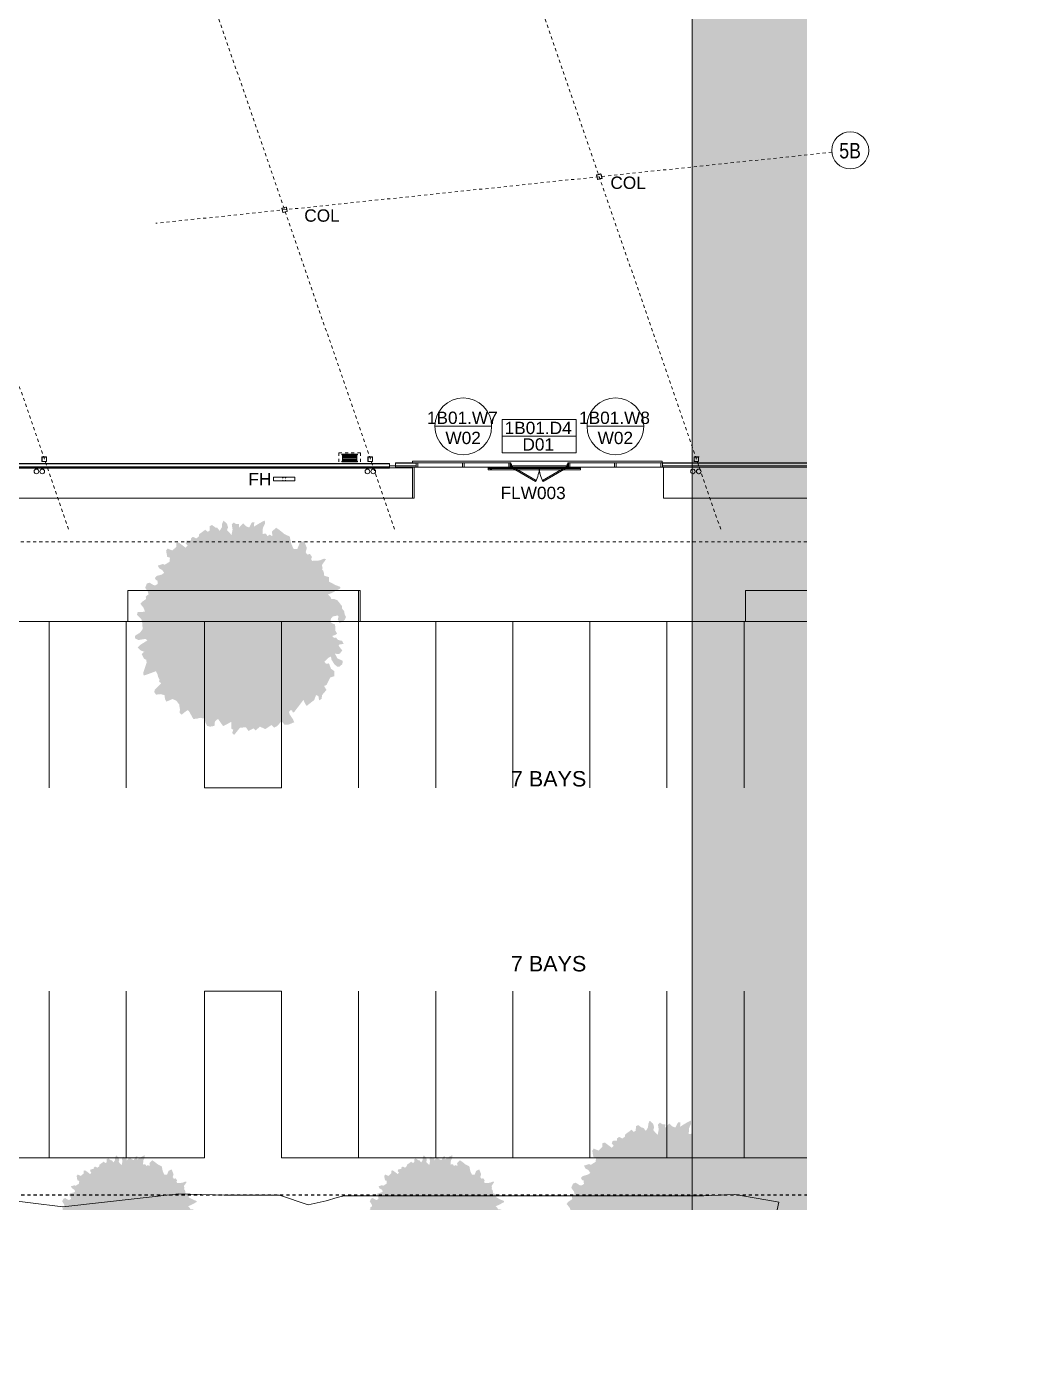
# Model space of a CAD drawing. Header units: metres. Extents: x -2477 to -2300, y 3875 to 4051.
# Drawn here: x -2365.12 to -2332.57, y 3940.51 to 3983.84 of the extents above; entities that cross this region are included whole.
import ezdxf

# ---------------------------------------------------------------- set-up
doc = ezdxf.new("R2010")
doc.units = ezdxf.units.M
for name, pattern in [('BOUNDARY Tighter', [0.008, 0.004, -0.002, 0, -0.002]), ('Grid Line', [0.021, 0.012, -0.003, 0.003, -0.003]), ('Hidden', [0.006, 0.004, -0.002]), ('Overhead', [0.004, 0.0025, -0.0015])]:
    doc.linetypes.add(name, pattern=pattern)
for name, color, linetype, lineweight in [('A-ANNO-DIMS', 211, 'Continuous', 5), ('A-ANNO-DIMS-200', 211, 'Continuous', 5), ('A-ANNO-KEYN', 231, 'Continuous', 5), ('A-DETL', 90, 'Continuous', 13), ('A-DETL-GENF', 92, 'Continuous', 5), ('A-DOOR', 31, 'Continuous', 5), ('A-DOOR-FRAM', 31, 'Continuous', 5), ('A-DOOR-IDEN', 31, 'Continuous', 5), ('A-FLOR', 192, 'Continuous', 5), ('A-FLOR-OVHD', 1, 'Overhead', 5), ('A-GENM', 13, 'Continuous', 5), ('A-GENM-HDLN', 13, 'Hidden', 5), ('A-GLAZ', 151, 'Continuous', 5), ('A-GLAZ-IDEN', 152, 'Continuous', 5), ('A-WALL', 113, 'Continuous', 5), ('A-WALL-PATT', 111, 'Continuous', 13), ('C-TOPO', 7, 'Continuous', 5), ('C-TOPO-MAJR', 7, 'Continuous', 20), ('F-FIRE', 13, 'Continuous', 5), ('F-FIRE-IDEN', 13, 'Continuous', 5), ('G-ANNO-TEXT', 231, 'Continuous', 5), ('P-SANR-FIXT', 6, 'Continuous', 5), ('P-SANR-FIXT-HDLN', 131, 'Hidden', 5), ('S-COLS', 52, 'Continuous', 5), ('S-COLS-IDEN', 171, 'Continuous', 5), ('S-GRID', 1, 'Continuous', 5), ('S-GRID-IDEN', 1, 'Continuous', 5)]:
    doc.layers.add(name, color=color, linetype=linetype, lineweight=lineweight)
doc.styles.add('Arial', font='arial.ttf', dxfattribs={"height": 0.5})
doc.styles.add('Arial Narrow', font='ARIALN.TTF', dxfattribs={"height": 0.5})
doc.styles.add('Arial_3', font='arial.ttf', dxfattribs={"height": 0.4})
doc.dimstyles.new('2_5-Diagonal-_deg_-Decimal_O', dxfattribs={"dimscale": 0.3048, "dimtxt": 0.51013, "dimasz": 0.984252, "dimexe": 0.656168, "dimexo": 0.0625, "dimgap": 0.984252, "dimtad": 1, "dimdec": 0, "dimlfac": 1000, "dimzin": 0, "dimdsep": 46, "dimtxsty": 'Arial', "dimblk1": 'OBLIQUE', "dimblk2": 'OBLIQUE', "dimsah": 1, "dimcen": 0.09, "dimdle": 0.656168, "dimazin": 0, "dimtfac": 1, "dimtdec": 4, "dimtix": 1, "dimtmove": 0, "dimatfit": 3, "dimfxl": 3.28084, "dimfxlon": 1, "dimtvp": 1, "dimtfill": 1, "dimtolj": 1, "dimtzin": 0, "dimlwd": 15, "dimlwe": 15, "dimarcsym": 2})
pattern_1 = [(0, (0, 0), (0.8128, 0.2032), [0.06706, -0.54254, 0.06706, -0.54254, -3.251]), (0, (0, 0), (0.8128, 0.2032), [-1.219, 0.06706, -1.152, 0.06706, -0.54254, -1.422]), (0, (0, 0), (0.8128, 0.2032), [-3.048, 0.06706, -0.33934, 0.06706, -0.94894]), (120, (0.3048, 0.1016), (-0.582376362, 0.602305448), [0.06706, -0.54254, 0.06706, -0.54254, -3.251]), (120, (0.3048, 0.1016), (-0.582376362, 0.602305448), [-1.219, 0.06706, -1.152, 0.06706, -0.54254, -1.422]), (120, (0.3048, 0.1016), (-0.582376362, 0.602305448), [-3.048, 0.06706, -0.33934, 0.06706, -0.94894]), (240, (0.4064, 0.508), (-0.230423638, -0.805505448), [0.06706, -0.54254, 0.06706, -0.54254, -3.251]), (240, (0.4064, 0.508), (-0.230423638, -0.805505448), [-1.219, 0.06706, -1.152, 0.06706, -0.54254, -1.422]), (240, (0.4064, 0.508), (-0.230423638, -0.805505448), [-3.048, 0.06706, -0.33934, 0.06706, -0.94894])]

# ---------------------------------------------------------------- blocks, each defined once
blk = doc.blocks.new('SHS-Square Hollow Section-Column - 150x150xSHS-3248346-GA - Part A')
at = {"layer": 'S-COLS', "lineweight": 15}
for p, q in [((-0.075, 0.065), (-0.075, -0.065)), ((-0.07, -0.065), (-0.07, 0.065)), ((0.065, 0.075), (-0.065, 0.075)), ((-0.065, 0.07), (0.065, 0.07)), ((0.07, 0.065), (0.07, -0.065)), ((0.075, -0.065), (0.075, 0.065)), ((0.065, -0.07), (-0.065, -0.07)), ((-0.065, -0.075), (0.065, -0.075))]:
    blk.add_line(p, q, dxfattribs=at)
for centre, radius, start, end in [((-0.065, 0.065), 0.01, 90, 180), ((-0.065, 0.065), 0.005, 90, 180), ((0.065, 0.065), 0.01, 360, 90), ((0.065, 0.065), 0.005, 0, 90), ((-0.065, -0.065), 0.01, 180, 270), ((-0.065, -0.065), 0.005, 180, 270), ((0.065, -0.065), 0.005, 270, 0), ((0.065, -0.065), 0.01, 270, 360)]:
    blk.add_arc(centre, radius, start, end, dxfattribs=at)
blk = doc.blocks.new('SHS-Square Hollow Section-Column - 150x150xSHS-3248349-GA - Part A')
at = {"layer": 'S-COLS'}
h = blk.add_hatch(dxfattribs=at)
h.set_pattern_fill('FP_9', color=256, style=0, pattern_type=2)
h.set_pattern_definition([(31.007, (1314.755, -4428.312), (-0.36636955, 0.60957263), []), (31.007, (1314.939, -4427.572), (-0.36636955, 0.60957263), [])])
h.paths.add_polyline_path([(0.065, -0.075), (0.072, -0.072), (0.075, -0.065), (0.069, -0.069)])
h.paths.add_polyline_path([(-0.065, -0.075), (0.065, -0.075), (0.065, -0.07), (-0.065, -0.07)])
h.paths.add_polyline_path([(-0.065, -0.075), (-0.069, -0.069), (-0.075, -0.065), (-0.072, -0.072)])
h.paths.add_polyline_path([(-0.075, 0.065), (-0.069, 0.069), (-0.065, 0.075), (-0.072, 0.072)])
h.paths.add_polyline_path([(-0.075, -0.065), (-0.07, -0.065), (-0.07, 0.065), (-0.075, 0.065)])
h.paths.add_polyline_path([(0.075, 0.065), (0.072, 0.072), (0.065, 0.075), (0.069, 0.069)])
h.paths.add_polyline_path([(0.07, -0.065), (0.075, -0.065), (0.075, 0.065), (0.07, 0.065)])
h.paths.add_polyline_path([(-0.065, 0.07), (0.065, 0.07), (0.065, 0.075), (-0.065, 0.075)])
at = {"layer": 'S-COLS', "lineweight": 15}
for p, q in [((-0.075, 0.065), (-0.075, -0.065)), ((-0.07, -0.065), (-0.07, 0.065)), ((0.065, 0.075), (-0.065, 0.075)), ((-0.065, 0.07), (0.065, 0.07)), ((0.07, 0.065), (0.07, -0.065)), ((0.075, -0.065), (0.075, 0.065)), ((0.065, -0.07), (-0.065, -0.07)), ((-0.065, -0.075), (0.065, -0.075))]:
    blk.add_line(p, q, dxfattribs=at)
for centre, radius, start, end in [((-0.065, 0.065), 0.01, 90, 180), ((-0.065, 0.065), 0.005, 90, 180), ((0.065, 0.065), 0.01, 360, 90), ((0.065, 0.065), 0.005, 0, 90), ((-0.065, -0.065), 0.01, 180, 270), ((-0.065, -0.065), 0.005, 180, 270), ((0.065, -0.065), 0.005, 270, 0), ((0.065, -0.065), 0.01, 270, 360)]:
    blk.add_arc(centre, radius, start, end, dxfattribs=at)
blk = doc.blocks.new('SHS-Square Hollow Section-Column - 150x150xSHS-3248350-GA - Part A')
at = {"layer": 'S-COLS', "lineweight": 15}
for p, q in [((-0.075, 0.065), (-0.075, -0.065)), ((-0.07, -0.065), (-0.07, 0.065)), ((0.065, 0.075), (-0.065, 0.075)), ((-0.065, 0.07), (0.065, 0.07)), ((0.07, 0.065), (0.07, -0.065)), ((0.075, -0.065), (0.075, 0.065)), ((0.065, -0.07), (-0.065, -0.07)), ((-0.065, -0.075), (0.065, -0.075))]:
    blk.add_line(p, q, dxfattribs=at)
for centre, radius, start, end in [((-0.065, 0.065), 0.01, 90, 180), ((-0.065, 0.065), 0.005, 90, 180), ((0.065, 0.065), 0.01, 360, 90), ((0.065, 0.065), 0.005, 0, 90), ((-0.065, -0.065), 0.01, 180, 270), ((-0.065, -0.065), 0.005, 180, 270), ((0.065, -0.065), 0.005, 270, 0), ((0.065, -0.065), 0.01, 270, 360)]:
    blk.add_arc(centre, radius, start, end, dxfattribs=at)
blk = doc.blocks.new('Door-Hinge-Double - 2340x920x920x40 Glazed-Aluminium Frame D02-3541569-GA - Part A')
at = {"layer": 'A-DOOR'}
for p, q in [((-0.921, 0.074), (-0.124, 0.534)), ((-0.104, 0.499), (-0.901, 0.039)), ((-0.124, 0.534), (-0.104, 0.499)), ((0.124, 0.534), (0.104, 0.499)), ((0.104, 0.499), (0.901, 0.039)), ((0.921, 0.074), (0.124, 0.534)), ((-0.901, 0.039), (-0.921, 0.074)), ((0.901, 0.039), (0.921, 0.074))]:
    blk.add_line(p, q, dxfattribs=at)
for centre, start, end in [((-0.921, 0.074), 0, 30), ((0.921, 0.074), 150, 180)]:
    blk.add_arc(centre, 0.92, start, end, dxfattribs=at)
blk = doc.blocks.new('X_Door-Frame-Wood - Standard-3272812-GA - Part A')
at = {"layer": 'A-DOOR-FRAM'}
for p, q in [((-0.923, 0.074), (-0.943, 0.074)), ((-0.943, 0.074), (-0.943, -0.074)), ((-0.923, -0.074), (-0.923, 0.074)), ((-0.898, 0.029), (-0.923, 0.029)), ((-0.923, 0.029), (-0.923, -0.029)), ((-0.898, -0.029), (-0.898, 0.029)), ((0.923, 0.029), (0.898, 0.029)), ((0.898, 0.029), (0.898, -0.029)), ((0.943, 0.074), (0.923, 0.074)), ((0.923, 0.074), (0.923, -0.074)), ((0.923, -0.029), (0.923, 0.029)), ((0.943, -0.074), (0.943, 0.074)), ((-0.943, -0.074), (-0.923, -0.074)), ((-0.923, -0.029), (-0.898, -0.029)), ((0.898, -0.029), (0.923, -0.029)), ((0.923, -0.074), (0.943, -0.074))]:
    blk.add_line(p, q, dxfattribs=at)
blk = doc.blocks.new('Downpipe - L Spreader - Default-3252573-GA - Part A')
at = {"layer": 'P-SANR-FIXT'}
for start, end in [(22.5, 180), (180, 0), (0, 22.5)]:
    blk.add_arc((-0.04, 0.15), 0.075, start, end, dxfattribs=at)
blk = doc.blocks.new('Downpipe - L Spreader - Default-3252578-GA - Part A')
at = {"layer": 'P-SANR-FIXT'}
for start, end in [(0, 180), (180, 0)]:
    blk.add_arc((-0.04, 0.15), 0.075, start, end, dxfattribs=at)
blk = doc.blocks.new('Downpipe - L Spreader - Default-3252579-GA - Part A')
at = {"layer": 'P-SANR-FIXT'}
for start, end in [(0, 180), (180, 0)]:
    blk.add_arc((-0.04, 0.15), 0.075, start, end, dxfattribs=at)
blk = doc.blocks.new('SHS-Square Hollow Section-Column - 150x150xSHS-3248351-GA - Part A')
at = {"layer": 'S-COLS'}
h = blk.add_hatch(dxfattribs=at)
h.set_pattern_fill('FP_10', color=256, style=0, pattern_type=2)
h.set_pattern_definition([(45, (2364.557, -3969.807), (-0.50289434, 0.50289434), []), (45, (2364.557, -3969.045), (-0.50289434, 0.50289434), [])])
h.paths.add_polyline_path([(0.065, -0.075), (0.072, -0.072), (0.075, -0.065), (0.069, -0.069)])
h.paths.add_polyline_path([(-0.065, -0.075), (-0.069, -0.069), (-0.075, -0.065), (-0.072, -0.072)])
h.paths.add_polyline_path([(0.065, -0.075), (0.065, -0.07), (-0.065, -0.07), (-0.065, -0.075)])
h.paths.add_polyline_path([(0.075, 0.065), (0.072, 0.072), (0.065, 0.075), (0.069, 0.069)])
h.paths.add_polyline_path([(0.075, -0.065), (0.075, 0.065), (0.07, 0.065), (0.07, -0.065)])
h.paths.add_polyline_path([(-0.075, 0.065), (-0.069, 0.069), (-0.065, 0.075), (-0.072, 0.072)])
h.paths.add_polyline_path([(-0.075, -0.065), (-0.07, -0.065), (-0.07, 0.065), (-0.075, 0.065)])
h.paths.add_polyline_path([(0.065, 0.07), (0.065, 0.075), (-0.065, 0.075), (-0.065, 0.07)])
at = {"layer": 'S-COLS', "lineweight": 15}
for p, q in [((-0.075, 0.065), (-0.075, -0.065)), ((-0.07, -0.065), (-0.07, 0.065)), ((0.065, 0.075), (-0.065, 0.075)), ((-0.065, 0.07), (0.065, 0.07)), ((0.07, 0.065), (0.07, -0.065)), ((0.075, -0.065), (0.075, 0.065)), ((0.065, -0.07), (-0.065, -0.07)), ((-0.065, -0.075), (0.065, -0.075))]:
    blk.add_line(p, q, dxfattribs=at)
for centre, radius, start, end in [((-0.065, 0.065), 0.01, 90, 180), ((-0.065, 0.065), 0.005, 90, 180), ((0.065, 0.065), 0.01, 360, 90), ((0.065, 0.065), 0.005, 0, 90), ((-0.065, -0.065), 0.01, 180, 270), ((-0.065, -0.065), 0.005, 180, 270), ((0.065, -0.065), 0.005, 270, 0), ((0.065, -0.065), 0.01, 270, 360)]:
    blk.add_arc(centre, radius, start, end, dxfattribs=at)
blk = doc.blocks.new('SHS-Square Hollow Section-Column - 150x150xSHS-3248352-GA - Part A')
at = {"layer": 'S-COLS'}
h = blk.add_hatch(dxfattribs=at)
h.set_pattern_fill('FP_11', color=256, style=0, pattern_type=2)
h.set_pattern_definition([(45, (2343.405, -3969.807), (-0.50289434, 0.50289434), []), (45, (2343.405, -3969.045), (-0.50289434, 0.50289434), [])])
h.paths.add_polyline_path([(0.065, -0.075), (0.072, -0.072), (0.075, -0.065), (0.069, -0.069)])
h.paths.add_polyline_path([(-0.065, -0.075), (-0.069, -0.069), (-0.075, -0.065), (-0.072, -0.072)])
h.paths.add_polyline_path([(0.065, -0.075), (0.065, -0.07), (-0.065, -0.07), (-0.065, -0.075)])
h.paths.add_polyline_path([(0.075, 0.065), (0.072, 0.072), (0.065, 0.075), (0.069, 0.069)])
h.paths.add_polyline_path([(0.075, -0.065), (0.075, 0.065), (0.07, 0.065), (0.07, -0.065)])
h.paths.add_polyline_path([(-0.075, 0.065), (-0.069, 0.069), (-0.065, 0.075), (-0.072, 0.072)])
h.paths.add_polyline_path([(-0.075, -0.065), (-0.07, -0.065), (-0.07, 0.065), (-0.075, 0.065)])
h.paths.add_polyline_path([(0.065, 0.07), (0.065, 0.075), (-0.065, 0.075), (-0.065, 0.07)])
at = {"layer": 'S-COLS', "lineweight": 15}
for p, q in [((-0.075, 0.065), (-0.075, -0.065)), ((-0.07, -0.065), (-0.07, 0.065)), ((0.065, 0.075), (-0.065, 0.075)), ((-0.065, 0.07), (0.065, 0.07)), ((0.07, 0.065), (0.07, -0.065)), ((0.075, -0.065), (0.075, 0.065)), ((0.065, -0.07), (-0.065, -0.07)), ((-0.065, -0.075), (0.065, -0.075))]:
    blk.add_line(p, q, dxfattribs=at)
for centre, radius, start, end in [((-0.065, 0.065), 0.01, 90, 180), ((-0.065, 0.065), 0.005, 90, 180), ((0.065, 0.065), 0.01, 360, 90), ((0.065, 0.065), 0.005, 0, 90), ((-0.065, -0.065), 0.01, 180, 270), ((-0.065, -0.065), 0.005, 180, 270), ((0.065, -0.065), 0.005, 270, 0), ((0.065, -0.065), 0.01, 270, 360)]:
    blk.add_arc(centre, radius, start, end, dxfattribs=at)
blk = doc.blocks.new('aba - Plumbing Fixtures - Strip Drain - Stormtech - Custom Ass - FLW003 _Doors_-1466668-GA - Part A')
at = {"layer": 'A-GENM'}
blk.add_circle((0, -0.095), 0.03, dxfattribs=at)
at = {"layer": 'A-GENM-HDLN'}
blk.add_line((0, 0.01), (0, -3.01), dxfattribs=at)
at = {"layer": 'P-SANR-FIXT'}
for p, q in [((-0.041, 0), (-0.038, 0)), ((-0.041, 0), (-0.041, -3)), ((-0.038, -3), (-0.038, 0)), ((0, 0), (0, -3)), ((0.038, 0), (0.038, -3)), ((-0.038, -3), (-0.041, -3))]:
    blk.add_line(p, q, dxfattribs=at)
blk = doc.blocks.new('Downpipe - L Spreader - Default-V10-GA - Part A')
at = {"layer": 'P-SANR-FIXT'}
for start, end in [(71.6442, 180), (180, 288.3558), (0, 71.2803), (288.7197, 0)]:
    blk.add_arc((-0.04, 0.15), 0.075, start, end, dxfattribs=at)
blk = doc.blocks.new('Downpipe - L Spreader - Default-V11-GA - Part A')
at = {"layer": 'P-SANR-FIXT'}
for start, end in [(0, 180), (180, 0)]:
    blk.add_arc((-0.04, 0.15), 0.075, start, end, dxfattribs=at)
blk = doc.blocks.new('Downpipe - L Spreader - Default-V12-GA - Part A')
at = {"layer": 'P-SANR-FIXT'}
for start, end in [(0, 180), (180, 0)]:
    blk.add_arc((-0.04, 0.15), 0.075, start, end, dxfattribs=at)
blk = doc.blocks.new('Plumbing_FHR_AAA - 500mm Dia x 240mm D-1559867-GA - Part A')
at = {"layer": 'P-SANR-FIXT'}
for p, q in [((-0.125, 0.374), (0.375, 0.374)), ((-0.125, 0.359), (-0.125, 0.374)), ((0.375, 0.359), (-0.125, 0.359)), ((-0.125, 0.149), (0.375, 0.149)), ((-0.125, 0.134), (-0.125, 0.149)), ((0.375, 0.134), (-0.125, 0.134)), ((-0.105, 0.359), (-0.105, 0.149)), ((-0.105, 0.324), (0.355, 0.324)), ((-0.105, 0.289), (0.355, 0.289)), ((-0.105, 0.254), (0.355, 0.254)), ((-0.105, 0.219), (0.355, 0.219)), ((-0.105, 0.184), (0.355, 0.184)), ((0.355, 0.359), (0.355, 0.149)), ((0.375, 0.374), (0.375, 0.359)), ((0.375, 0.149), (0.375, 0.134))]:
    blk.add_line(p, q, dxfattribs=at)
at = {"layer": 'P-SANR-FIXT-HDLN'}
for p, q in [((-0.225, 0.424), (-0.225, 0.074)), ((-0.225, 0.424), (0.475, 0.424)), ((0.475, 0.424), (0.475, 0.074))]:
    blk.add_line(p, q, dxfattribs=at)
blk = doc.blocks.new('Hydrant_double14 - Hydrant_double-1559908-GA - Part A')
at = {"layer": 'F-FIRE'}
for p, q in [((-2397.509, 3973.38), (-2398.171, 3973.152)), ((-2397.47, 3973.267), (-2397.509, 3973.38)), ((-2398.171, 3973.152), (-2398.132, 3973.039)), ((-2398.132, 3973.039), (-2397.47, 3973.267))]:
    blk.add_line(p, q, dxfattribs=at)
for start, end in [(51.9968, 166.004), (231.9968, 346.004)]:
    blk.add_arc((-2397.82, 3973.209), 0.06, start, end, dxfattribs=at)
blk = doc.blocks.new('Window Unit_2 Bay - 2400x3050-3440899-GA - Part A')
at = {"layer": 'A-GLAZ', "lineweight": 13}
for p, q in [((-1.475, 0.074), (-1.525, 0.074)), ((-1.475, -0.076), (-1.475, 0.074)), ((-0.025, 0.074), (-1.475, 0.074)), ((-1.475, 0.074), (-1.475, 0.06762)), ((-1.475, 0.06762), (-0.025, 0.06762)), ((0.025, 0.074), (-0.025, 0.074)), ((-0.025, 0.074), (-0.025, -0.076)), ((-0.025, 0.06762), (-0.025, 0.074)), ((0.025, -0.076), (0.025, 0.074)), ((1.475, 0.074), (0.025, 0.074)), ((0.025, 0.074), (0.025, 0.06762)), ((0.025, 0.06762), (1.475, 0.06762)), ((1.525, 0.074), (1.475, 0.074)), ((1.475, 0.074), (1.475, -0.076)), ((1.475, 0.06762), (1.475, 0.074)), ((-1.525, -0.076), (-1.475, -0.076)), ((-0.025, -0.076), (0.025, -0.076)), ((1.475, -0.076), (1.525, -0.076))]:
    blk.add_line(p, q, dxfattribs=at)
at = {"layer": 'A-GLAZ'}
for p, q in [((-0.025, -0.076), (-1.475, -0.076)), ((1.475, -0.076), (0.025, -0.076))]:
    blk.add_line(p, q, dxfattribs=at)
blk = doc.blocks.new('Tree 7m - Tree-358686-GA - Part A')
at = {"layer": 'A-DETL-GENF', "transparency": 33554585}
blk.add_hatch(color=53, dxfattribs=at).paths.add_polyline_path([(0.99, -1.722), (-2.957, 1.605), (-2.96, 1.55), (-3.008, 1.479), (-3.017, 1.256), (-2.971, 1.159), (-2.892, 1.083), (-2.915, 1.022), (-2.905, 0.908), (-3.022, 0.946), (-3.33, 1.014), (-3.368, 0.976), (-3.294, 0.844), (-3.195, 0.608), (-3.292, 0.501), (-3.203, 0.363), (-3.251, 0.29), (-3.281, 0.226), (-3.279, 0.164), (-3.321, 0.141), (-3.368, 0.052), (-3.593, -0.01), (-3.556, -0.064), (-3.408, -0.112), (-3.215, -0.256), (-3.224, -0.323), (-3.294, -0.361), (-3.303, -0.475), (-3.221, -0.519), (-3.236, -0.609), (-3.353, -0.688), (-3.429, -0.919), (-3.277, -0.96), (-3.098, -0.864), (-3.005, -0.943), (-3.052, -1.118), (-3.166, -1.329), (-3.087, -1.504), (-3.049, -1.706), (-3.011, -1.835), (-2.827, -1.823), (-2.745, -1.7), (-2.707, -1.797), (-2.622, -1.806), (-2.637, -1.896), (-2.549, -1.963), (-2.677, -2.101), (-2.815, -2.162), (-2.885, -2.25), (-2.704, -2.291), (-2.484, -2.323), (-2.59, -2.428), (-2.525, -2.472), (-2.35, -2.402), (-2.297, -2.499), (-2.286, -2.63), (-2.093, -2.61), (-2.169, -2.697), (-2.098, -2.756), (-2.072, -2.847), (-1.982, -2.841), (-1.897, -2.7), (-1.756, -2.586), (-1.748, -2.803), (-1.827, -2.847), (-1.879, -2.961), (-1.856, -3.11), (-1.756, -3.06), (-1.68, -2.978), (-1.549, -2.934), (-1.552, -3.06), (-1.514, -3.104), (-1.481, -3.241), (-1.403, -3.259), (-1.3, -3.151), (-1.23, -3.162), (-1.215, -3.265), (-1.131, -3.268), (-0.967, -3.282), (-0.914, -3.233), (-0.812, -3.233), (-0.759, -3.347), (-0.68, -3.35), (-0.631, -3.3), (-0.517, -3.382), (-0.441, -3.335), (-0.446, -3.244), (-0.35, -3.227), (-0.326, -3.344), (-0.286, -3.51), (-0.215, -3.537), (-0.139, -3.446), (0.036, -3.437), (0.115, -3.589), (0.197, -3.56), (0.296, -3.388), (0.247, -3.309), (0.343, -3.218), (0.527, -3.244), (0.551, -3.3), (0.714, -3.367), (0.735, -3.259), (0.694, -3.159), (0.709, -3.054), (0.796, -3.06), (0.957, -3.133), (1.045, -3.124), (1.06, -3.045), (1.033, -3.007), (1.095, -2.914), (1.188, -2.926), (1.226, -2.972), (1.276, -3.119), (1.358, -3.151), (1.489, -3.083), (1.504, -2.931), (1.542, -2.849), (1.662, -2.849), (1.7, -2.782), (1.861, -2.797), (1.943, -2.782), (1.948, -2.616), (1.973, -2.551), (1.757, -2.369)])
blk = doc.blocks.new('Tree 5m - Tree 2-358685-GA - Part A')
at = {"layer": 'A-DETL-GENF', "transparency": 33554585}
blk.add_hatch(color=53, dxfattribs=at).paths.add_polyline_path([(-0.676, -0.318), (-2.049, 0.839), (-2.031, 0.802), (-1.977, 0.749), (-1.993, 0.707), (-1.986, 0.628), (-2.066, 0.655), (-2.278, 0.702), (-2.304, 0.676), (-2.253, 0.584), (-2.185, 0.422), (-2.252, 0.348), (-2.19, 0.254), (-2.224, 0.203), (-2.245, 0.159), (-2.243, 0.116), (-2.272, 0.1), (-2.304, 0.039), (-2.459, -0.004), (-2.434, -0.04), (-2.332, -0.074), (-2.199, -0.173), (-2.205, -0.219), (-2.253, -0.245), (-2.259, -0.324), (-2.203, -0.354), (-2.213, -0.416), (-2.294, -0.471), (-2.346, -0.63), (-2.241, -0.658), (-2.119, -0.591), (-2.054, -0.646), (-2.086, -0.766), (-2.165, -0.911), (-2.111, -1.032), (-2.084, -1.171), (-2.058, -1.26), (-1.931, -1.252), (-1.875, -1.167), (-1.849, -1.234), (-1.791, -1.24), (-1.801, -1.302), (-1.74, -1.348), (-1.829, -1.443), (-1.923, -1.485), (-1.972, -1.546), (-1.847, -1.574), (-1.696, -1.596), (-1.768, -1.669), (-1.724, -1.699), (-1.603, -1.65), (-1.567, -1.717), (-1.559, -1.808), (-1.426, -1.793), (-1.478, -1.854), (-1.43, -1.894), (-1.412, -1.957), (-1.35, -1.952), (-1.291, -1.856), (-1.195, -1.777), (-1.189, -1.926), (-1.243, -1.957), (-1.279, -2.035), (-1.263, -2.138), (-1.195, -2.103), (-1.142, -2.047), (-1.052, -2.017), (-1.054, -2.103), (-1.027, -2.134), (-1.005, -2.228), (-0.951, -2.24), (-0.881, -2.166), (-0.832, -2.174), (-0.822, -2.244), (-0.764, -2.246), (-0.651, -2.256), (-0.615, -2.222), (-0.544, -2.222), (-0.508, -2.301), (-0.454, -2.303), (-0.419, -2.269), (-0.341, -2.325), (-0.289, -2.293), (-0.293, -2.23), (-0.226, -2.218), (-0.21, -2.299), (-0.182, -2.414), (-0.134, -2.432), (-0.081, -2.369), (0.04, -2.363), (0.094, -2.468), (0.15, -2.448), (0.219, -2.329), (0.185, -2.275), (0.251, -2.212), (0.378, -2.23), (0.394, -2.269), (0.507, -2.315), (0.521, -2.24), (0.493, -2.172), (0.503, -2.099), (0.563, -2.103), (0.674, -2.154), (0.734, -2.148), (0.744, -2.093), (0.726, -2.067), (0.768, -2.003), (0.833, -2.011), (0.859, -2.043), (0.893, -2.144), (0.95, -2.166), (1.04, -2.12), (1.05, -2.015), (1.076, -1.959), (1.159, -1.959), (1.185, -1.912), (1.219, -1.915), (-0.241, -0.684)])
blk = doc.blocks.new('Tree 5m - Tree 2-V185-GA - Part A')
at = {"layer": 'A-DETL-GENF', "transparency": 33554585}
blk.add_hatch(color=53, dxfattribs=at).paths.add_polyline_path([(-0.564, -1.346), (-1.207, -2.11), (-1.195, -2.103), (-1.142, -2.047), (-1.052, -2.017), (-1.054, -2.103), (-1.027, -2.134), (-1.005, -2.228), (-0.951, -2.24), (-0.881, -2.166), (-0.832, -2.174), (-0.822, -2.244), (-0.764, -2.246), (-0.651, -2.256), (-0.615, -2.222), (-0.544, -2.222), (-0.508, -2.301), (-0.454, -2.303), (-0.419, -2.269), (-0.341, -2.325), (-0.289, -2.293), (-0.293, -2.23), (-0.226, -2.218), (-0.21, -2.299), (-0.182, -2.414), (-0.134, -2.432), (-0.081, -2.369), (0.04, -2.363), (0.094, -2.468), (0.15, -2.448), (0.219, -2.329), (0.185, -2.275), (0.251, -2.212), (0.378, -2.23), (0.394, -2.269), (0.507, -2.315), (0.517, -2.258), (0.127, -1.929)])
blk = doc.blocks.new('Tree 7m - Tree-V186-GA - Part A')
at = {"layer": 'A-DETL-GENF', "transparency": 33554585}
blk.add_hatch(color=53, dxfattribs=at).paths.add_polyline_path([(3.236, 0.829), (3.007, 0.837), (2.982, 0.885), (3.001, 0.985), (-0.618, -3.309), (-0.517, -3.382), (-0.441, -3.335), (-0.446, -3.244), (-0.35, -3.227), (-0.326, -3.344), (-0.286, -3.51), (-0.215, -3.537), (-0.139, -3.446), (0.036, -3.437), (0.115, -3.589), (0.197, -3.56), (0.296, -3.388), (0.247, -3.309), (0.343, -3.218), (0.527, -3.244), (0.551, -3.3), (0.714, -3.367), (0.735, -3.259), (0.694, -3.159), (0.709, -3.054), (0.796, -3.06), (0.957, -3.133), (1.045, -3.124), (1.06, -3.045), (1.033, -3.007), (1.095, -2.914), (1.188, -2.926), (1.226, -2.972), (1.276, -3.119), (1.358, -3.151), (1.489, -3.083), (1.504, -2.931), (1.542, -2.849), (1.662, -2.849), (1.7, -2.782), (1.861, -2.797), (1.943, -2.782), (1.948, -2.616), (1.995, -2.493), (2.089, -2.56), (2.179, -2.636), (2.261, -2.583), (2.241, -2.382), (2.293, -2.279), (2.416, -2.107), (2.56, -2.075), (2.735, -2.104), (2.802, -2.042), (2.747, -1.923), (2.542, -1.803), (2.545, -1.721), (2.606, -1.738), (2.788, -1.765), (2.922, -1.759), (2.91, -1.618), (2.852, -1.513), (2.963, -1.504), (3.001, -1.344), (2.969, -1.27), (3.022, -1.19), (3.315, -1.012), (3.363, -0.936), (3.246, -0.885), (2.969, -0.788), (2.994, -0.666), (3.032, -0.608), (3.055, -0.498), (3.109, -0.46), (3.088, -0.379), (3.388, -0.353), (3.447, -0.295), (3.454, -0.203), (3.33, -0.12), (3.256, -0.015), (3.327, 0.099), (3.343, 0.186), (3.132, 0.254), (3.078, 0.374), (3.086, 0.524), (3.172, 0.666), (3.254, 0.742)])
blk = doc.blocks.new('Tree 7m - Tree-V187-GA - Part A')
at = {"layer": 'A-DETL-GENF', "transparency": 33554585}
blk.add_hatch(color=53, dxfattribs=at).paths.add_polyline_path([(2.357, 2.429), (2.059, 2.371), (1.907, 2.493), (1.922, 2.628), (1.746, 2.671), (1.734, 2.765), (1.546, 2.765), (1.464, 2.938), (1.223, 2.963), (1.215, 3.085), (1.103, 3.108), (0.895, 3.08), (0.898, 3.23), (0.801, 3.308), (0.603, 3.371), (0.574, 3.267), (0.551, 3.074), (0.518, 3.004), (0.43, 2.995), (0.416, 3.042), (0.433, 3.094), (0.41, 3.12), (0.116, 3.056), (-0.092, 3.008), (-0.057, 3.124), (-0.043, 3.226), (-0.353, 3.237), (-0.505, 3.155), (-0.543, 3.225), (-0.47, 3.348), (-0.56, 3.362), (-0.66, 3.278), (-0.87, 3.243), (-0.894, 3.096), (-0.976, 3.12), (-1.113, 3.064), (-1.221, 3.015), (-1.356, 3.067), (-1.458, 2.941), (-1.426, 2.81), (-1.487, 2.637), (-1.408, 2.588), (-1.403, 2.5), (-1.575, 2.485), (-1.68, 2.509), (-1.628, 2.599), (-1.604, 2.76), (-1.622, 2.892), (-1.685, 2.936), (-1.802, 2.936), (-1.884, 2.864), (-1.802, 2.69), (-1.838, 2.516), (-1.894, 2.583), (-1.961, 2.624), (-2.089, 2.593), (-2.089, 2.501), (-2.099, 2.399), (-2.154, 2.385), (-2.254, 2.466), (-2.285, 2.354), (-2.2, 2.242), (-2.204, 2.145), (-2.146, 2.11), (-2.142, 2.025), (-2.239, 2.064), (-2.316, 2.064), (-2.32, 2.014), (-2.332, 1.952), (-2.413, 1.855), (-2.448, 1.793), (-2.404, 1.706), (-2.387, 1.632), (-2.481, 1.564), (-2.566, 1.554), (-2.625, 1.587), (-2.708, 1.63), (-2.701, 1.681), (-2.63, 1.723), (-2.595, 1.851), (-2.706, 1.892), (-2.795, 1.887), (-2.88, 1.839), (-2.907, 1.738), (-2.954, 1.664), (-2.96, 1.55), (-3.008, 1.479), (-3.017, 1.256), (-2.971, 1.159), (-2.892, 1.083), (-2.915, 1.022), (-2.905, 0.908), (-3.022, 0.946), (-3.33, 1.014), (-3.368, 0.976), (-3.294, 0.844), (-3.195, 0.608), (-3.292, 0.501), (-3.203, 0.363), (-3.251, 0.29), (-3.281, 0.226), (-3.279, 0.164), (-3.321, 0.141), (-3.368, 0.052), (-3.593, -0.01), (-3.556, -0.064), (-3.408, -0.112), (-3.215, -0.256), (-3.224, -0.323), (-3.294, -0.361), (-3.303, -0.475), (-3.221, -0.519), (-3.236, -0.609), (-3.353, -0.688), (-3.429, -0.919), (-3.277, -0.96), (-3.098, -0.864), (-3.005, -0.943), (-3.052, -1.118), (-3.166, -1.329), (-3.087, -1.504), (-3.049, -1.706), (-3.011, -1.835), (-2.827, -1.823), (-2.745, -1.7), (-2.707, -1.797), (-2.622, -1.806), (-2.637, -1.896), (-2.549, -1.963), (-2.677, -2.101), (-2.815, -2.162), (-2.885, -2.25), (-2.704, -2.291), (-2.484, -2.323), (-2.59, -2.428), (-2.525, -2.472), (-2.35, -2.402), (-2.297, -2.499), (-2.286, -2.63), (-2.093, -2.61), (-2.169, -2.697), (-2.098, -2.756), (-2.072, -2.847), (-1.982, -2.841), (-1.897, -2.7), (-1.756, -2.586), (-1.748, -2.803), (-1.827, -2.847), (-1.879, -2.961), (-1.856, -3.11), (-1.756, -3.06), (-1.68, -2.978), (-1.549, -2.934), (-1.552, -3.06), (-1.514, -3.104), (-1.481, -3.241), (-1.403, -3.259), (-1.3, -3.151), (-1.23, -3.162), (-1.215, -3.265), (-1.131, -3.268), (-0.967, -3.282), (-0.914, -3.233), (-0.812, -3.233), (-0.759, -3.347), (-0.68, -3.35), (-0.631, -3.3), (-0.517, -3.382), (-0.441, -3.335), (-0.446, -3.244), (-0.35, -3.227), (-0.326, -3.344), (-0.286, -3.51), (-0.215, -3.537), (-0.139, -3.446), (0.036, -3.437), (0.115, -3.589), (0.197, -3.56), (0.296, -3.388), (0.247, -3.309), (0.343, -3.218), (0.527, -3.244), (0.551, -3.3), (0.714, -3.367), (0.735, -3.259), (0.694, -3.159), (0.709, -3.054), (0.796, -3.06), (0.957, -3.133), (1.045, -3.124), (1.06, -3.045), (1.033, -3.007), (1.095, -2.914), (1.188, -2.926), (1.226, -2.972), (1.276, -3.119), (1.358, -3.151), (1.489, -3.083), (1.504, -2.931), (1.542, -2.849), (1.662, -2.849), (1.7, -2.782), (1.861, -2.797), (1.943, -2.782), (1.948, -2.616), (1.995, -2.493), (2.089, -2.56), (2.179, -2.636), (2.261, -2.583), (2.241, -2.382), (2.293, -2.279), (2.416, -2.107), (2.56, -2.075), (2.735, -2.104), (2.802, -2.042), (2.747, -1.923), (2.542, -1.803), (2.545, -1.721), (2.606, -1.738), (2.788, -1.765), (2.922, -1.759), (2.91, -1.618), (2.852, -1.513), (2.963, -1.504), (3.001, -1.344), (2.969, -1.27), (3.022, -1.19), (3.315, -1.012), (3.363, -0.936), (3.246, -0.885), (2.969, -0.788), (2.994, -0.666), (3.032, -0.608), (3.055, -0.498), (3.109, -0.46), (3.088, -0.379), (3.388, -0.353), (3.447, -0.295), (3.454, -0.203), (3.33, -0.12), (3.256, -0.015), (3.327, 0.099), (3.343, 0.186), (3.132, 0.254), (3.078, 0.374), (3.086, 0.524), (3.172, 0.666), (3.254, 0.742), (3.236, 0.829), (3.007, 0.837), (2.982, 0.885), (3.04, 1.182), (2.931, 1.254), (2.847, 1.292), (2.755, 1.404), (2.809, 1.515), (2.842, 1.635), (2.788, 1.719), (2.661, 1.795), (2.557, 1.696), (2.425, 1.691), (2.45, 1.981), (2.156, 2.046), (2.296, 2.218), (2.275, 2.282), (2.372, 2.343)])
blk = doc.blocks.new('Grid - A1-3055139-GA - Part A')
at = {"layer": 'S-GRID-IDEN'}
blk.add_circle((0, 0), 0.003, dxfattribs=at)
blk = doc.blocks.new('DIMBLOCK1-GA - Part A')
at = {"layer": 'A-ANNO-DIMS-200', "lineweight": 15}
for p, q in [((-2349.275, 4050.159), (-2349.545, 4051.121)), ((-2349.275, 4050.159), (-2349.379, 4049.974)), ((-2349.275, 4050.159), (-2349.171, 4050.343)), ((-2349.275, 4050.159), (-2349.275, 4050.159)), ((-2349.275, 4050.159), (-2349.221, 4049.966)), ((-2359.401, 4046.998), (-2359.726, 4047.944)), ((-2359.401, 4046.998), (-2359.308, 4047.189)), ((-2359.401, 4046.998), (-2359.494, 4046.807)), ((-2359.401, 4046.998), (-2359.336, 4046.809))]:
    blk.add_line(p, q, dxfattribs=at)
for start, end in [(105.60457, 109.06324), (105.66741, 109.00041)]:
    blk.add_arc((-2300.024, 3874.558), 182.376, start, end, dxfattribs=at)
at = {"layer": 'A-ANNO-DIMS-200', "color": 0, "lineweight": 15, "insert": (-2355.423, 4049.315), "char_height": 0.5, "width": 1.9589, "attachment_point": 1, "rotation": 17.3339, "line_spacing_factor": 0.941778, "style": 'Arial', "bg_fill": 3, "box_fill_scale": 1.25, "bg_fill_color": 256, "bg_fill_true_color": 13158600, "bg_fill_transparency": 0}
blk.add_mtext('3.33°', dxfattribs=at)
blk = doc.blocks.new('_Oblique')
at = {"color": 0, "linetype": 'ByBlock', "lineweight": -2}
blk.add_line((-0.5, -0.5), (0.5, 0.5), dxfattribs=at)
blk = doc.blocks.new('AA_DOOR_MARK _ TYPE MARK_HA2 - Mark _ Type Mark-1751130-GA - Part A')
at = {"layer": 'A-DOOR-IDEN'}
for p, q in [((0.00597, 0.0027), (-0.006, 0.0027)), ((-0.006, 0.0027), (-0.006, 0)), ((0.00597, 0), (0.00597, 0.0027)), ((0.00597, 0), (-0.006, 0)), ((0.00597, -0.0027), (0.00597, 0)), ((-0.006, 0), (0.00597, 0)), ((-0.006, 0), (-0.006, -0.0027)), ((-0.006, -0.0027), (0.00597, -0.0027))]:
    blk.add_line(p, q, dxfattribs=at)
blk = doc.blocks.new('AA_WINDOW_TYPE MARK _ PRECINCT - Mark _ Type Mark-3459970-GA - Part A')
at = {"layer": 'A-GLAZ-IDEN'}
for p, q in [((-0.0046, 0), (0.0046, 0)), ((0.0046, 0), (-0.0046, 0))]:
    blk.add_line(p, q, dxfattribs=at)
for start, end in [(360, 180), (180, 360)]:
    blk.add_arc((0, 0), 0.0046, start, end, dxfattribs=at)

msp = doc.modelspace()

# ---------------------------------------------------------------- hatches: boundary and pattern name
at = {"layer": 'A-DETL-GENF', "transparency": 33554585}
msp.add_hatch(color=7, dxfattribs=at).paths.add_polyline_path([(-2341.9453, 3945.4512), (-2339.817, 3945.4512), (-2339.817, 4050.268), (-2343.541, 4050.268), (-2343.541, 4001.2175), (-2345.5585, 4000.6769), (-2341.5236, 3999.5958), (-2343.541, 3999.0552), (-2343.541, 3945.4512)])
at = {"layer": 'A-WALL-PATT', "lineweight": 5}
h = msp.add_hatch(dxfattribs=at)
h.set_pattern_fill('FP_1', color=256, style=0, pattern_type=2)
h.set_pattern_definition(pattern_1)
h.paths.add_polyline_path([(-2382.3831, 3969.5179), (-2368.6095, 3969.5179), (-2368.6095, 3969.5269), (-2396.325, 3969.5269), (-2396.3219, 3969.5179), (-2382.9152, 3969.5179)])
h.paths.add_polyline_path([(-2353.651, 3969.5179), (-2353.3587, 3969.5179), (-2353.3587, 3969.5269), (-2366.7435, 3969.5269), (-2366.7435, 3969.5179), (-2354.183, 3969.5179)])
h = msp.add_hatch(dxfattribs=at)
h.set_pattern_fill('FP_1', color=256, style=0, pattern_type=2)
h.set_pattern_definition(pattern_1)
h.paths.add_polyline_path([(-2353.651, 3969.6539), (-2353.3587, 3969.6539), (-2353.3587, 3969.6659), (-2366.7435, 3969.6659), (-2366.7435, 3969.6539), (-2354.183, 3969.6539)])
h.paths.add_polyline_path([(-2396.2171, 3969.6539), (-2368.6095, 3969.6539), (-2368.6095, 3969.6659), (-2396.2259, 3969.6659), (-2396.2217, 3969.6539)])
h = msp.add_hatch(dxfattribs=at)
h.set_pattern_fill('FP_1', color=256, style=0, pattern_type=2)
h.set_pattern_definition(pattern_1)
h.paths.add_polyline_path([(-2341.9453, 3969.6799), (-2339.817, 3969.6799), (-2339.817, 3969.6919), (-2344.5046, 3969.6919), (-2344.5046, 3969.6799), (-2343.0094, 3969.6799)])
h.paths.add_polyline_path([(-2352.4906, 3969.6799), (-2352.4906, 3969.6919), (-2353.164, 3969.6919), (-2353.164, 3969.6799), (-2352.5868, 3969.6799)])
h = msp.add_hatch(dxfattribs=at)
h.set_pattern_fill('FP_1', color=256, style=0, pattern_type=2)
h.set_pattern_definition(pattern_1)
h.paths.add_polyline_path([(-2341.9453, 3969.5439), (-2339.817, 3969.5439), (-2339.817, 3969.5529), (-2344.5046, 3969.5529), (-2344.5046, 3969.5439), (-2343.0094, 3969.5439)])
h.paths.add_polyline_path([(-2352.4906, 3969.5439), (-2352.4906, 3969.5529), (-2353.164, 3969.5529), (-2353.164, 3969.5439), (-2352.5868, 3969.5439)])

# ---------------------------------------------------------------- linework, layer by layer
at = {"layer": 'A-DETL', "lineweight": 15}
msp.add_line((-2343.541, 3999.0552), (-2343.541, 3945.4512), dxfattribs=at)
at = {"layer": 'A-DETL', "color": 253, "lineweight": 5}
for p, q in [((-2364.3956, 3964.5439), (-2364.3956, 3959.1439)), ((-2361.8956, 3964.5439), (-2361.8956, 3959.1439)), ((-2354.3583, 3964.5439), (-2354.3583, 3959.1439)), ((-2351.8583, 3964.5439), (-2351.8583, 3959.1439)), ((-2349.3583, 3964.5439), (-2349.3583, 3959.1439)), ((-2346.8583, 3964.5439), (-2346.8583, 3959.1439)), ((-2344.3583, 3964.5439), (-2344.3583, 3959.1439)), ((-2364.3956, 3947.1439), (-2364.3956, 3952.5439)), ((-2361.8956, 3947.1439), (-2361.8956, 3952.5439)), ((-2354.3583, 3947.1439), (-2354.3583, 3952.5439)), ((-2351.8583, 3947.1439), (-2351.8583, 3952.5439)), ((-2349.3583, 3947.1439), (-2349.3583, 3952.5439)), ((-2346.8583, 3947.1439), (-2346.8583, 3952.5439)), ((-2344.3583, 3948.1774), (-2344.3583, 3952.5439)), ((-2344.3583, 3947.1439), (-2344.3583, 3948.1774))]:
    msp.add_line(p, q, dxfattribs=at)
at = {"layer": 'A-DETL', "color": 254, "lineweight": 5}
for p, q in [((-2341.8583, 3964.5439), (-2341.8583, 3959.1439)), ((-2341.8583, 3947.1439), (-2341.8583, 3952.5439))]:
    msp.add_line(p, q, dxfattribs=at)
at = {"layer": 'A-DETL', "linetype": 'BOUNDARY Tighter', "lineweight": 25}
msp.add_line((-2401.7005, 3945.9439), (-2339.817, 3945.9439), dxfattribs=at)
at = {"layer": 'A-FLOR'}
for p, q in [((-2353.3587, 3969.5879), (-2353.164, 3969.5879)), ((-2352.6086, 3969.6919), (-2352.6086, 3969.7379)), ((-2352.6086, 3969.7379), (-2344.5186, 3969.7379)), ((-2352.5586, 3968.5439), (-2352.5586, 3969.5439)), ((-2350.1606, 3969.5439), (-2350.1606, 3969.4645)), ((-2349.4206, 3969.5879), (-2347.5746, 3969.5879)), ((-2347.5746, 3969.5439), (-2349.4206, 3969.5439)), ((-2347.1606, 3969.4645), (-2347.1606, 3969.5439)), ((-2344.5186, 3969.7379), (-2344.5186, 3969.6939)), ((-2344.4686, 3969.5439), (-2344.4686, 3968.5439)), ((-2366.7735, 3968.5439), (-2352.5586, 3968.5439)), ((-2344.4686, 3968.5439), (-2339.817, 3968.5439)), ((-2361.8456, 3965.5439), (-2361.8456, 3964.5439)), ((-2354.3083, 3965.5439), (-2361.8456, 3965.5439)), ((-2354.3083, 3964.5439), (-2354.3083, 3965.5439)), ((-2341.8083, 3965.5439), (-2341.8083, 3964.5439)), ((-2339.817, 3965.5439), (-2341.8083, 3965.5439)), ((-2361.8456, 3964.5439), (-2374.3456, 3964.5439)), ((-2361.8456, 3964.5439), (-2359.3583, 3964.5439)), ((-2359.3583, 3964.5439), (-2359.3583, 3961.3909)), ((-2356.8583, 3964.5439), (-2354.3083, 3964.5439)), ((-2356.8583, 3961.307), (-2356.8583, 3964.5439)), ((-2341.8083, 3964.5439), (-2354.3083, 3964.5439)), ((-2341.8083, 3964.5439), (-2339.817, 3964.5439)), ((-2359.3583, 3961.3906), (-2359.3583, 3959.1439)), ((-2356.8583, 3959.1439), (-2356.8583, 3961.3052)), ((-2359.3583, 3959.1439), (-2356.8583, 3959.1439)), ((-2356.8583, 3952.5439), (-2359.3583, 3952.5439)), ((-2359.3583, 3952.5439), (-2359.3583, 3947.1439)), ((-2356.8583, 3947.1439), (-2356.8583, 3952.5439)), ((-2359.3583, 3947.1439), (-2375.8818, 3947.1439)), ((-2346.6556, 3947.1439), (-2356.8583, 3947.1439)), ((-2339.817, 3947.1439), (-2346.6544, 3947.1439))]:
    msp.add_line(p, q, dxfattribs=at)
at = {"layer": 'A-FLOR-OVHD'}
msp.add_line((-2339.817, 3967.1255), (-2395.3554, 3967.1255), dxfattribs=at)
at = {"layer": 'A-WALL', "color": 250, "lineweight": 13}
for p, q in [((-2353.3587, 3969.6659), (-2366.7435, 3969.6659)), ((-2366.7435, 3969.5179), (-2353.3587, 3969.5179)), ((-2353.3587, 3969.5179), (-2353.3587, 3969.6659)), ((-2352.4906, 3969.6919), (-2353.164, 3969.6919)), ((-2353.164, 3969.6919), (-2353.164, 3969.5439)), ((-2353.164, 3969.5439), (-2352.4906, 3969.5439)), ((-2352.4906, 3969.5439), (-2352.4906, 3969.6919)), ((-2343.5415, 3969.6919), (-2344.5046, 3969.6919)), ((-2344.5046, 3969.6919), (-2344.5046, 3969.5439)), ((-2344.5046, 3969.5439), (-2343.5415, 3969.5439))]:
    msp.add_line(p, q, dxfattribs=at)
at = {"layer": 'A-WALL'}
for p, q in [((-2366.7435, 3969.6539), (-2353.3587, 3969.6539)), ((-2366.7435, 3969.5619), (-2353.3587, 3969.5619)), ((-2366.7435, 3969.5269), (-2353.3587, 3969.5269)), ((-2352.4906, 3969.6799), (-2353.164, 3969.6799)), ((-2352.4906, 3969.5879), (-2353.164, 3969.5879)), ((-2352.4906, 3969.5529), (-2353.164, 3969.5529)), ((-2343.5415, 3969.6799), (-2344.5046, 3969.6799)), ((-2343.5415, 3969.5879), (-2344.5046, 3969.5879)), ((-2343.5415, 3969.5529), (-2344.5046, 3969.5529)), ((-2339.817, 3969.6799), (-2343.541, 3969.6799)), ((-2339.817, 3969.5879), (-2343.541, 3969.5879)), ((-2339.817, 3969.5529), (-2343.541, 3969.5529))]:
    msp.add_line(p, q, dxfattribs=at)
at = {"layer": 'A-WALL', "color": 43, "lineweight": 13}
for p, q in [((-2339.817, 3969.6919), (-2343.541, 3969.6919)), ((-2343.541, 3969.5439), (-2339.817, 3969.5439))]:
    msp.add_line(p, q, dxfattribs=at)
at = {"layer": 'C-TOPO'}
for p, q in [((-2353.3587, 3969.5289), (-2352.6086, 3969.5289)), ((-2352.6086, 3969.5289), (-2352.6086, 3968.5439)), ((-2354.3583, 3965.5439), (-2354.3583, 3964.5439)), ((-2359.3583, 3964.5439), (-2356.8583, 3964.5439)), ((-2356.8583, 3964.5439), (-2359.3583, 3964.5439))]:
    msp.add_line(p, q, dxfattribs=at)
at = {"layer": 'C-TOPO-MAJR', "color": 63, "lineweight": 15}
for p, q in [((-2363.955, 3945.5485), (-2375.897, 3947.0251)), ((-2360.19, 3945.9709), (-2363.955, 3945.5485)), ((-2343.157, 3945.9124), (-2354.8237, 3945.9124))]:
    msp.add_line(p, q, dxfattribs=at)
at = {"layer": 'C-TOPO-MAJR', "color": 8, "lineweight": 15}
for p, q in [((-2358.7146, 3945.9271), (-2360.1897, 3945.971)), ((-2356.9289, 3945.9271), (-2358.7146, 3945.9271)), ((-2355.9952, 3945.6168), (-2356.9289, 3945.9271)), ((-2355.4112, 3945.7411), (-2355.9952, 3945.6168)), ((-2355.0589, 3945.8581), (-2355.4112, 3945.7411)), ((-2354.8237, 3945.9124), (-2355.0589, 3945.8581))]:
    msp.add_line(p, q, dxfattribs=at)
at = {"layer": 'C-TOPO-MAJR', "color": 9, "lineweight": 15}
for p, q in [((-2342.1556, 3945.9511), (-2343.157, 3945.9124)), ((-2340.8409, 3945.7238), (-2342.1556, 3945.9511)), ((-2340.725, 3945.7038), (-2340.8386, 3945.7234)), ((-2340.7821, 3945.4512), (-2340.725, 3945.7038))]:
    msp.add_line(p, q, dxfattribs=at)
at = {"layer": 'S-GRID', "linetype": 'Grid Line'}
for p, q in [((-2342.6156, 3967.5361), (-2369.4453, 4045.4535)), ((-2353.1918, 3967.5361), (-2378.9005, 4042.1977)), ((-2363.768, 3967.5361), (-2388.3556, 4038.942)), ((-2339.0098, 3979.7641), (-2360.9398, 3977.4592))]:
    msp.add_line(p, q, dxfattribs=at)

# ---------------------------------------------------------------- block references
at = {"layer": 'A-DETL-GENF', "color": 53, "transparency": 33554585, "rotation": 220.1293300237995}
for name, p in [('Tree 7m - Tree-V187-GA - Part A', (-2358.1571, 3964.2398)), ('Tree 7m - Tree-V186-GA - Part A', (-2338.1571, 3964.2398)), ('Tree 7m - Tree-358686-GA - Part A', (-2344.3349, 3944.7722)), ('Tree 5m - Tree 2-358685-GA - Part A', (-2361.8116, 3944.7722)), ('Tree 5m - Tree 2-358685-GA - Part A', (-2351.8349, 3944.7722)), ('Tree 5m - Tree 2-V185-GA - Part A', (-2339.3803, 3944.0582))]:
    msp.add_blockref(name, p, dxfattribs=at)
at = {"layer": 'A-DOOR', "rotation": 180}
msp.add_blockref('Door-Hinge-Double - 2340x920x920x40 Glazed-Aluminium Frame D02-3541569-GA - Part A', (-2348.4976, 3969.6179), dxfattribs=at)
at = {"layer": 'A-DOOR-FRAM', "rotation": 180}
msp.add_blockref('X_Door-Frame-Wood - Standard-3272812-GA - Part A', (-2348.4976, 3969.6179), dxfattribs=at)
at = {"layer": 'A-GLAZ', "rotation": 180}
for p in [(-2350.9656, 3969.6179), (-2346.0296, 3969.6179)]:
    msp.add_blockref('Window Unit_2 Bay - 2400x3050-3440899-GA - Part A', p, dxfattribs=at)
at = {"layer": 'F-FIRE', "rotation": 340.9995928797416}
msp.add_blockref('Hydrant_double14 - Hydrant_double-1559908-GA - Part A', (-1383.1725, -568.2428), dxfattribs=at)
at = {"layer": 'P-SANR-FIXT'}
msp.add_blockref('Plumbing_FHR_AAA - 500mm Dia x 240mm D-1559867-GA - Part A', (-2354.774, 3969.5919), dxfattribs=at)
for name, p, rotation in [('Downpipe - L Spreader - Default-V12-GA - Part A', (-2364.8483, 3969.5601), 180), ('Downpipe - L Spreader - Default-3252579-GA - Part A', (-2364.6583, 3969.5601), 180), ('Downpipe - L Spreader - Default-V11-GA - Part A', (-2354.1133, 3969.5601), 180), ('Downpipe - L Spreader - Default-3252578-GA - Part A', (-2353.9233, 3969.5601), 180), ('aba - Plumbing Fixtures - Strip Drain - Stormtech - Custom Ass - FLW003 _Doors_-1466668-GA - Part A', (-2350.1606, 3969.5025), 90), ('Downpipe - L Spreader - Default-V10-GA - Part A', (-2343.5574, 3969.5601), 180), ('Downpipe - L Spreader - Default-3252573-GA - Part A', (-2343.3674, 3969.5601), 180)]:
    msp.add_blockref(name, p, dxfattribs=dict(at, rotation=rotation))
at = {"layer": 'S-COLS', "lineweight": 15, "rotation": 13.99346909017837}
for name, p in [('SHS-Square Hollow Section-Column - 150x150xSHS-3248349-GA - Part A', (-2346.5531, 3978.9713)), ('SHS-Square Hollow Section-Column - 150x150xSHS-3248350-GA - Part A', (-2356.76, 3977.8985))]:
    msp.add_blockref(name, p, dxfattribs=at)
at = {"layer": 'S-COLS', "lineweight": 15}
for name, p in [('SHS-Square Hollow Section-Column - 150x150xSHS-3248351-GA - Part A', (-2364.557, 3969.8069)), ('SHS-Square Hollow Section-Column - 150x150xSHS-3248346-GA - Part A', (-2353.9808, 3969.8069)), ('SHS-Square Hollow Section-Column - 150x150xSHS-3248352-GA - Part A', (-2343.4045, 3969.8069))]:
    msp.add_blockref(name, p, dxfattribs=at)
at = {"layer": 'S-GRID-IDEN', "xscale": 199.9999999999999, "yscale": 199.9999999999999, "zscale": 199.9999999999999, "rotation": 96.00000000000061}
msp.add_blockref('Grid - A1-3055139-GA - Part A', (-2338.4131, 3979.8269), dxfattribs=at)

# ---------------------------------------------------------------- texts
at = {"layer": 'G-ANNO-TEXT', "color": 7, "char_height": 0.5, "width": 2.95021, "attachment_point": 1, "style": 'Arial'}
for insert in [(-2349.4197, 3959.6887), (-2349.4197, 3953.6887)]:
    msp.add_mtext('7 BAYS', dxfattribs=dict(at, insert=insert))
at = {"layer": 'S-GRID-IDEN', "insert": (-2338.7686, 3980.0671), "char_height": 0.5, "width": 0.849789, "attachment_point": 1, "style": 'Arial Narrow'}
msp.add_mtext('5B', dxfattribs=at)

# ---------------------------------------------------------------- next in the draw order: dimensions: what is measured, and where the dimension line sits
at = {"layer": 'A-ANNO-DIMS', "lineweight": 15}
dim = msp.add_angular_dim_3p(base=(-2352.6705, 4049.1705), center=(-2300.0238, 3874.5584), p1=(-2349.5451, 4051.1214), p2=(-2359.7265, 4047.9436), dimstyle='2_5-Diagonal-_deg_-Decimal_O', override={"dimpost": '<>', "dimfxl": 10.665823}, dxfattribs=at)
dim.commit()
dim.dimension.update_dxf_attribs({"geometry": 'DIMBLOCK1-GA - Part A', "text_midpoint": (-2354.5264, 4049.1822)})

# ---------------------------------------------------------------- next in the draw order: block references
at = {"layer": 'A-DOOR-IDEN', "xscale": 199.9999999999999, "yscale": 199.9999999999999, "zscale": 199.9999999999999}
msp.add_blockref('AA_DOOR_MARK _ TYPE MARK_HA2 - Mark _ Type Mark-1751130-GA - Part A', (-2348.4976, 3970.5542), dxfattribs=at)
at = {"layer": 'A-GLAZ-IDEN', "xscale": 199.9999999999999, "yscale": 199.9999999999999, "zscale": 199.9999999999999}
for p in [(-2350.9656, 3970.8737), (-2346.0296, 3970.8737)]:
    msp.add_blockref('AA_WINDOW_TYPE MARK _ PRECINCT - Mark _ Type Mark-3459970-GA - Part A', p, dxfattribs=at)

# ---------------------------------------------------------------- next in the draw order: texts
at = {"layer": 'A-ANNO-KEYN', "insert": (-2349.7536, 3968.913), "char_height": 0.4, "width": 2.629535, "attachment_point": 1, "style": 'Arial_3'}
msp.add_mtext('FLW003', dxfattribs=at)
at = {"layer": 'A-DOOR-IDEN', "char_height": 0.4, "attachment_point": 1, "style": 'Arial_3'}
for s, insert, width in [('1B01.D4', (-2349.6225, 3971.021), 2.69367), ('D01', (-2349.0452, 3970.4857), 1.266666)]:
    msp.add_mtext(s, dxfattribs=dict(at, insert=insert, width=width))
at = {"layer": 'A-GLAZ-IDEN', "char_height": 0.4, "attachment_point": 1, "style": 'Arial_3'}
for s, insert, width in [('1B01.W7', (-2352.1437, 3971.3498), 2.870041), ('1B01.W8', (-2347.2077, 3971.3498), 2.870041), ('W02', (-2351.543, 3970.6972), 1.443037), ('W02', (-2346.607, 3970.6972), 1.443037)]:
    msp.add_mtext(s, dxfattribs=dict(at, insert=insert, width=width))
at = {"layer": 'F-FIRE-IDEN', "insert": (-2357.9353, 3969.3624), "char_height": 0.4, "width": 0.913924, "attachment_point": 1, "style": 'Arial_3'}
msp.add_mtext('FH', dxfattribs=at)
at = {"layer": 'S-COLS-IDEN', "char_height": 0.4, "width": 1.41097, "attachment_point": 1, "style": 'Arial_3'}
for insert in [(-2346.1926, 3978.9757), (-2356.1213, 3977.912)]:
    msp.add_mtext('COL', dxfattribs=dict(at, insert=insert))

doc.saveas('drawing.dxf')
